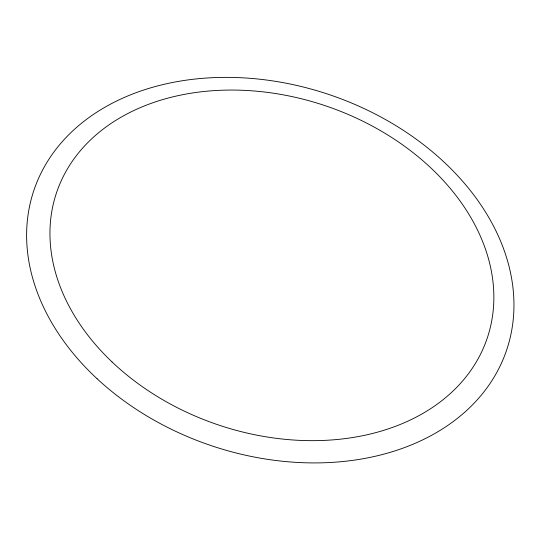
<?xml version="1.0" encoding="UTF-8"?>
<svg xmlns="http://www.w3.org/2000/svg" width="541" height="541" viewBox="0 0 541 541"><rect width="100%" height="100%" fill="white"/><g stroke="black" fill="none" stroke-linecap="round" stroke-linejoin="round"><path stroke-width="0.81" d="M97.123 378.774A249.502 185.171 18.7 0 0 505.335 353.746A249.502 185.171 18.7 0 0 208.393 77.911A249.502 185.171 18.7 0 0 97.123 378.774M112.041 361.943A227.294 168.319 18.7 0 0 485.182 343.758A227.294 168.319 18.7 0 0 218.49 90.374A227.294 168.319 18.7 0 0 112.041 361.943"/></g></svg>
